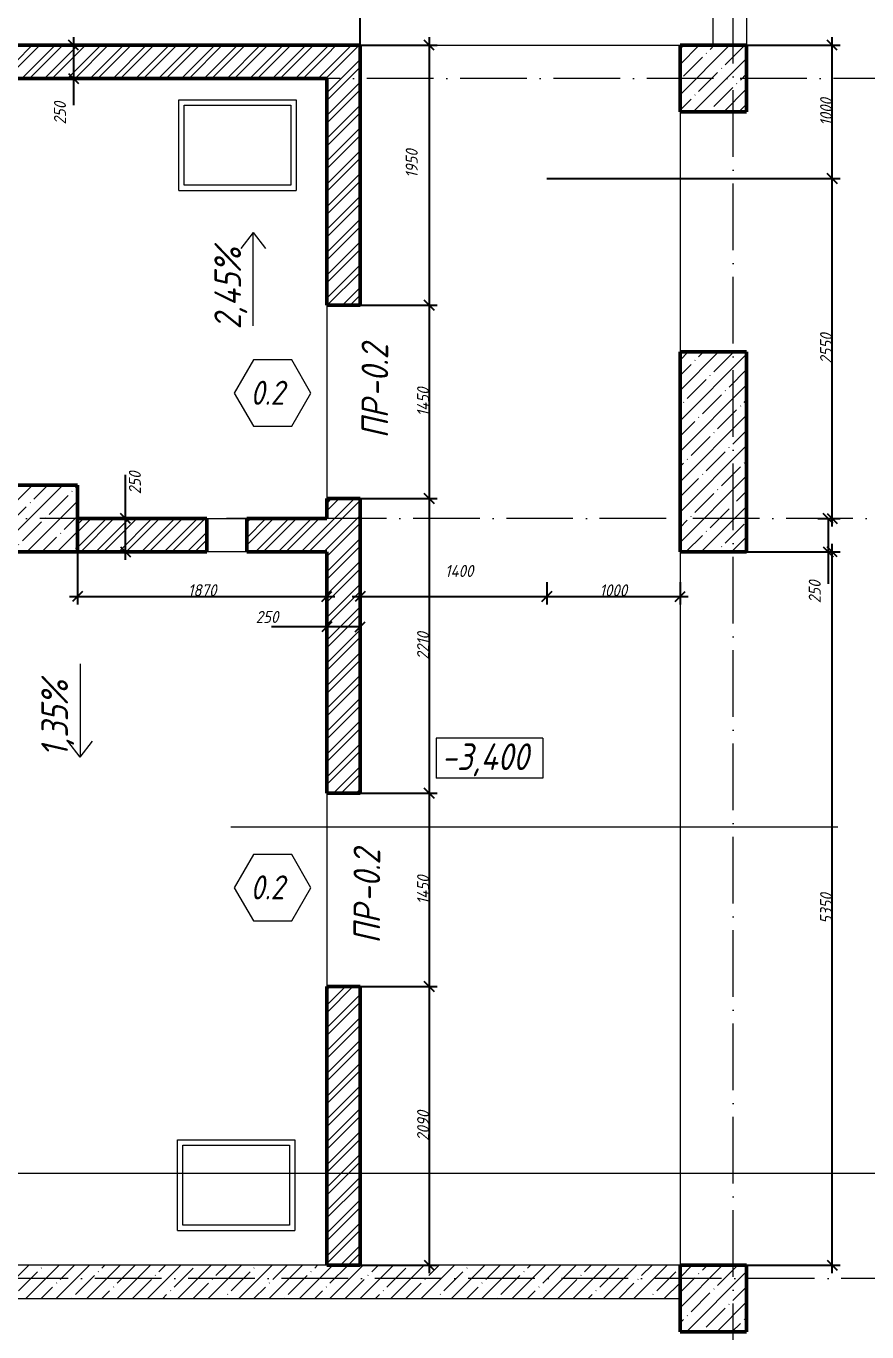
# Model space of a CAD drawing. Header units: millimetres. Extents: x -606178 to 312196, y -19338 to 632709.
# Drawn here: x -599924 to -593615, y 518975 to 528769 of the extents above; entities that cross this region are included whole.
import ezdxf

# ---------------------------------------------------------------- set-up
doc = ezdxf.new("R2010")
doc.units = ezdxf.units.MM
doc.linetypes.add('50_200_ШТРИХ_1Т_ш5_п1_п1_', pattern=[700, 500, -100, 0, -100])
for name, color, linetype, lineweight in [('A-____-____-DIMS', 7, 'Continuous', 9), ('A-DETL-GENF-OTLN-2', 7, 'Continuous', 5), ('A-DOOR-____-IDEN', 7, 'Continuous', 9), ('A-FLOR-____-OTLN', 7, 'Continuous', 9), ('A-GENM-____-IDEN', 7, 'Continuous', 9), ('A-WALL-____-MCUT-1', 7, 'Continuous', 9), ('A-WALL-____-MCUT-2', 7, 'Continuous', 50), ('A-WALL-____-OTLN', 7, 'Continuous', 9), ('A-WALL-____-PATT-1', 7, 'Continuous', 9), ('G-____-____-DIMS', 7, 'Continuous', 9), ('S-COLS-____-MCUT', 7, 'Continuous', 50), ('S-COLS-____-OTLN', 7, 'Continuous', 9), ('S-GRID-____-OTLN-1', 7, '50_200_ШТРИХ_1Т_ш5_п1_п1_', 9)]:
    doc.layers.add(name, color=color, linetype=linetype, lineweight=lineweight)
for name, color, linetype, lineweight, true_color in [('A-DETL-GENF-OTLN-3', 9, 'Continuous', 9, 0x808080), ('A-WALL-____-OTLN-1', 7, 'Continuous', 9, 0x800000), ('A-WALL-____-PATT-2', 7, 'Continuous', 9, 0x787878), ('G-____-____-SYMB-1', 9, 'Continuous', 9, 0x808080)]:
    doc.layers.add(name, color=color, linetype=linetype, lineweight=lineweight, true_color=true_color)
doc.styles.add('ISOCPEUR_I_2', font='isocpeui.ttf', dxfattribs={"width": 0.85, "height": 2.3})
doc.styles.add('ISOCPEUR_I_3', font='isocpeui.ttf', dxfattribs={"width": 0.85, "height": 2.2})
doc.styles.add('ISOCPEUR_I_4', font='isocpeui.ttf', dxfattribs={"width": 0.85, "height": 2})
doc.styles.add('ISOCPEUR_I_7', font='isocpeui.ttf', dxfattribs={"width": 0.9, "height": 90})
doc.dimstyles.new('ISO-1_8_0_9К_СРЕДНИЙ_Кладочные', dxfattribs={"dimscale": 304.8, "dimtxt": 89.638306, "dimasz": 0.246063, "dimexe": 0.19685, "dimexo": 0, "dimgap": 0, "dimtad": 1, "dimdec": 3, "dimrnd": 0.001, "dimdsep": 46, "dimtxsty": 'ISOCPEUR_I_7', "dimblk1": 'OBLIQUE', "dimblk2": 'OBLIQUE', "dimsah": 1, "dimcen": 0.09, "dimdle": 0.19685, "dimazin": 0, "dimtfac": 1, "dimtdec": 4, "dimtix": 1, "dimtmove": 2, "dimatfit": 3, "dimfxl": 1, "dimtvp": 1, "dimtolj": 1, "dimtzin": 0, "dimarcsym": 2})
doc.dimstyles.new('ISO-1_8_0_9К_СРЕДНИЙ_Кладочные_1', dxfattribs={"dimscale": 304.8, "dimtxt": 89.638306, "dimasz": 0.246063, "dimexe": 0.19685, "dimexo": 0, "dimgap": 0, "dimtad": 1, "dimdec": 3, "dimrnd": 0.001, "dimdsep": 46, "dimtxsty": 'ISOCPEUR_I_7', "dimblk1": 'OBLIQUE', "dimblk2": 'OBLIQUE', "dimsah": 1, "dimcen": 0.09, "dimdle": 0.19685, "dimazin": 0, "dimtfac": 1, "dimtdec": 4, "dimtix": 1, "dimtmove": 0, "dimatfit": 3, "dimfxl": 1, "dimtvp": 1, "dimtolj": 1, "dimtzin": 0, "dimarcsym": 2})
doc.dimstyles.new('ISO-1_8_0_9К_СРЕДНИЙ_Кладочные_2', dxfattribs={"dimscale": 304.8, "dimtxt": 89.638306, "dimasz": 0.246063, "dimexe": 0.19685, "dimexo": 0, "dimgap": 0, "dimtad": 1, "dimdec": 3, "dimrnd": 0.001, "dimdsep": 46, "dimtxsty": 'ISOCPEUR_I_7', "dimblk1": 'OBLIQUE', "dimblk2": 'OBLIQUE', "dimsah": 1, "dimcen": 0.09, "dimdle": 0.19685, "dimazin": 0, "dimtfac": 1, "dimtdec": 4, "dimtix": 1, "dimtmove": 1, "dimatfit": 3, "dimfxl": 1, "dimtvp": 1, "dimtolj": 1, "dimtzin": 0, "dimarcsym": 2})
pattern_1 = [(45, (-600067.05, 451794.26), (-85.53659, 85.53659), []), (45, (-600010.02, 451794.26), (-85.53659, 85.53659), [])]

# ---------------------------------------------------------------- blocks, each defined once
blk = doc.blocks.new('BSC_Колонна _Прямоугольная - 500х500-V16-АР1_Кладочный план подвала в осях 1-64_Ю-ЯЯ')
at = {"layer": 'S-COLS-____-OTLN'}
h = blk.add_hatch(dxfattribs=at)
h.set_pattern_fill('FP_22', color=256, style=0, pattern_type=2)
h.set_pattern_definition([(45, (-5300, -67431.04), (-114.04925, 114.04925), []), (45, (-5185.95, -67431.04), (-114.04925, 114.04925), [201.613, -40.323, 3.353, -36.97])])
h.paths.add_polyline_path([(-250, -250), (250, -250), (250, 250), (-250, 250)], flags=0)
at = {"layer": 'S-COLS-____-MCUT'}
for p, q in [((250, 250), (-250, 250)), ((-250, 250), (-250, -250)), ((250, -250), (250, 250)), ((-250, -250), (250, -250))]:
    blk.add_line(p, q, dxfattribs=at)
blk = doc.blocks.new('BSC_Колонна _Прямоугольная - 500х500-V19-АР1_Кладочный план подвала в осях 1-64_Ю-ЯЯ')
at = {"layer": 'S-COLS-____-OTLN'}
h = blk.add_hatch(dxfattribs=at)
h.set_pattern_fill('FP_25', color=256, style=0, pattern_type=2)
h.set_pattern_definition([(45, (-5300, -76581.04), (-114.04925, 114.04925), []), (45, (-5185.95, -76581.04), (-114.04925, 114.04925), [201.613, -40.323, 3.353, -36.97])])
h.paths.add_polyline_path([(-250, -250), (250, -250), (250, 250), (-250, 250)], flags=0)
at = {"layer": 'S-COLS-____-MCUT'}
for p, q in [((250, 250), (-250, 250)), ((-250, 250), (-250, -250)), ((250, -250), (250, 250)), ((-250, -250), (250, -250))]:
    blk.add_line(p, q, dxfattribs=at)
blk = doc.blocks.new('BSC_Колонна _Прямоугольная - 500х1500-25984399-АР1_Кладочный план подвала в осях 1-64_Ю-ЯЯ')
at = {"layer": 'S-COLS-____-OTLN'}
h = blk.add_hatch(dxfattribs=at)
h.set_pattern_fill('FP_186', color=256, style=0, pattern_type=2)
h.set_pattern_definition([(45, (-5300, -73781.04), (-114.04925, 114.04925), []), (45, (-5185.95, -73781.04), (-114.04925, 114.04925), [201.613, -40.323, 3.353, -36.97])])
h.paths.add_polyline_path([(-250, -750), (250, -750), (250, 750), (-250, 750), (-250, -411.9)], flags=0)
at = {"layer": 'S-COLS-____-MCUT'}
for p, q in [((250, 750), (-250, 750)), ((-250, 750), (-250, -750)), ((250, -750), (250, 750)), ((-250, -750), (250, -750))]:
    blk.add_line(p, q, dxfattribs=at)
blk = doc.blocks.new('BSC_Колонна _Прямоугольная - 500х500-V177-АР1_Кладочный план подвала в осях 1-64_Ю-ЯЯ')
at = {"layer": 'S-COLS-____-OTLN'}
h = blk.add_hatch(dxfattribs=at)
h.set_pattern_fill('FP_196', color=256, style=0, pattern_type=2)
h.set_pattern_definition([(45, (-280, -73281.04), (-114.04925, 114.04925), []), (45, (-165.95, -73281.04), (-114.04925, 114.04925), [201.613, -40.323, 3.353, -36.97])])
h.paths.add_polyline_path([(-250, -250), (250, -250), (250, 250), (-250, 250), (-250, 88.1)], flags=0)
at = {"layer": 'S-COLS-____-MCUT'}
for p, q in [((250, 250), (-250, 250)), ((-250, 250), (-250, -250)), ((250, -250), (250, 250)), ((-250, -250), (250, -250))]:
    blk.add_line(p, q, dxfattribs=at)
blk = doc.blocks.new('DET_L_Имитация разреза_ISO2-5 - Верх-35541914-АР1_Кладочный план подвала в осях 1-64_Ю-ЯЯ')
at = {"layer": 'A-DETL-GENF-OTLN-3'}
blk.add_line((143.1, 0), (4696.9, 0), dxfattribs=at)
blk = doc.blocks.new('Высотные отметки - 9_5х3_5_h_-17668430-АР1_Кладочный план подвала в осях 1-64_Ю-ЯЯ')
at = {"layer": 'G-____-____-DIMS'}
for p, q in [((-4, 3), (-4, 0)), ((4, 3), (-4, 3)), ((4, 3), (4, 0)), ((4, 0), (-4, 0))]:
    blk.add_line(p, q, dxfattribs=at)
blk = doc.blocks.new('_Oblique')
at = {"color": 0, "linetype": 'ByBlock', "lineweight": -2}
blk.add_line((-0.5, -0.5), (0.5, 0.5), dxfattribs=at)
blk = doc.blocks.new('*D3823')
at = {"layer": 'A-____-____-DIMS', "color": 0, "lineweight": -2, "transparency": 16777216}
for p, q in [((-599537, 524825.3), (-599537, 524432.1)), ((-597667, 524598.2), (-597667, 524432.1)), ((-599597, 524492.1), (-597607, 524492.1))]:
    blk.add_line(p, q, dxfattribs=at)
at = {"layer": 'Defpoints', "color": 0, "transparency": 16777216}
for p in [(-599537, 524825.3), (-597667, 524598.2), (-597667, 524492.1)]:
    blk.add_point(p, dxfattribs=at)
at = {"layer": 'A-____-____-DIMS', "color": 0, "lineweight": -2, "transparency": 16777216, "xscale": 75, "yscale": 75, "zscale": 75, "rotation": 180}
blk.add_blockref('_Oblique', (-599537, 524492.1), dxfattribs=at)
at = {"layer": 'A-____-____-DIMS', "color": 0, "lineweight": -2, "transparency": 16777216, "xscale": 75, "yscale": 75, "zscale": 75}
blk.add_blockref('_Oblique', (-597667, 524492.1), dxfattribs=at)
at = {"layer": 'A-____-____-DIMS', "color": 0, "transparency": 16777216, "insert": (-598602, 524537.7), "char_height": 90, "width": 504.733, "attachment_point": 5, "style": 'ISOCPEUR_I_7'}
blk.add_mtext('\\A1;1870', dxfattribs=at)
blk = doc.blocks.new('*D3824')
at = {"layer": 'A-____-____-DIMS', "color": 0, "lineweight": -2, "transparency": 16777216}
for p, q in [((-597667, 524598.2), (-597667, 524202.4)), ((-597417, 524598.2), (-597417, 524202.4)), ((-597667, 524262.4), (-598081.3, 524262.4)), ((-597417, 524262.4), (-597727, 524262.4))]:
    blk.add_line(p, q, dxfattribs=at)
at = {"layer": 'Defpoints', "color": 0, "transparency": 16777216}
for p in [(-597667, 524598.2), (-597417, 524598.2), (-597417, 524262.4)]:
    blk.add_point(p, dxfattribs=at)
at = {"layer": 'A-____-____-DIMS', "color": 0, "lineweight": -2, "transparency": 16777216, "xscale": 75, "yscale": 75, "zscale": 75, "rotation": 180}
blk.add_blockref('_Oblique', (-597667, 524262.4), dxfattribs=at)
at = {"layer": 'A-____-____-DIMS', "color": 0, "lineweight": -2, "transparency": 16777216, "xscale": 75, "yscale": 75, "zscale": 75}
blk.add_blockref('_Oblique', (-597417, 524262.4), dxfattribs=at)
at = {"layer": 'A-____-____-DIMS', "color": 0, "transparency": 16777216, "insert": (-598200, 524382.4), "char_height": 90, "width": 409.578, "attachment_point": 1, "line_spacing_factor": 1.149209, "style": 'ISOCPEUR_I_7'}
blk.add_mtext('\\A1;250', dxfattribs=at)
blk = doc.blocks.new('*D3825')
at = {"layer": 'A-____-____-DIMS', "color": 0, "lineweight": -2, "transparency": 16777216}
for p, q in [((-597417, 524598.2), (-597417, 524432.1)), ((-596017, 524598.2), (-596017, 524432.1)), ((-597477, 524492.1), (-595957, 524492.1))]:
    blk.add_line(p, q, dxfattribs=at)
at = {"layer": 'Defpoints', "color": 0, "transparency": 16777216}
for p in [(-597417, 524598.2), (-596017, 524598.2), (-596017, 524492.1)]:
    blk.add_point(p, dxfattribs=at)
at = {"layer": 'A-____-____-DIMS', "color": 0, "lineweight": -2, "transparency": 16777216, "xscale": 75, "yscale": 75, "zscale": 75, "rotation": 180}
blk.add_blockref('_Oblique', (-597417, 524492.1), dxfattribs=at)
at = {"layer": 'A-____-____-DIMS', "color": 0, "lineweight": -2, "transparency": 16777216, "xscale": 75, "yscale": 75, "zscale": 75}
blk.add_blockref('_Oblique', (-596017, 524492.1), dxfattribs=at)
at = {"layer": 'A-____-____-DIMS', "color": 0, "transparency": 16777216, "insert": (-596779.8, 524727.2), "char_height": 90, "width": 521.281, "attachment_point": 1, "line_spacing_factor": 1.149209, "style": 'ISOCPEUR_I_7'}
blk.add_mtext('\\A1;1400', dxfattribs=at)
blk = doc.blocks.new('*D3826')
at = {"layer": 'A-____-____-DIMS', "color": 0, "lineweight": -2, "transparency": 16777216}
for p, q in [((-596017, 524598.2), (-596017, 524432.1)), ((-595017, 524598.2), (-595017, 524432.1)), ((-596077, 524492.1), (-594957, 524492.1))]:
    blk.add_line(p, q, dxfattribs=at)
at = {"layer": 'Defpoints', "color": 0, "transparency": 16777216}
for p in [(-596017, 524598.2), (-595017, 524598.2), (-595017, 524492.1)]:
    blk.add_point(p, dxfattribs=at)
at = {"layer": 'A-____-____-DIMS', "color": 0, "lineweight": -2, "transparency": 16777216, "xscale": 75, "yscale": 75, "zscale": 75, "rotation": 180}
blk.add_blockref('_Oblique', (-596017, 524492.1), dxfattribs=at)
at = {"layer": 'A-____-____-DIMS', "color": 0, "lineweight": -2, "transparency": 16777216, "xscale": 75, "yscale": 75, "zscale": 75}
blk.add_blockref('_Oblique', (-595017, 524492.1), dxfattribs=at)
at = {"layer": 'A-____-____-DIMS', "color": 0, "transparency": 16777216, "insert": (-595517, 524537.1), "char_height": 90, "width": 504.733, "attachment_point": 5, "style": 'ISOCPEUR_I_7'}
blk.add_mtext('\\A1;1000', dxfattribs=at)
blk = doc.blocks.new('*D3827')
at = {"layer": 'A-____-____-DIMS', "color": 0, "lineweight": -2, "transparency": 16777216}
for p, q in [((-593876, 519415.3), (-593876, 524885.3)), ((-594517, 524825.3), (-593816, 524825.3)), ((-595017, 519475.3), (-593816, 519475.3))]:
    blk.add_line(p, q, dxfattribs=at)
at = {"layer": 'Defpoints', "color": 0, "transparency": 16777216}
for p in [(-594517, 524825.3), (-593876, 524825.3), (-595017, 519475.3)]:
    blk.add_point(p, dxfattribs=at)
at = {"layer": 'A-____-____-DIMS', "color": 0, "lineweight": -2, "transparency": 16777216, "xscale": 75, "yscale": 75, "zscale": 75}
for p, rotation in [((-593876, 524825.3), 90), ((-593876, 519475.3), 270)]:
    blk.add_blockref('_Oblique', p, dxfattribs=dict(at, rotation=rotation))
at = {"layer": 'A-____-____-DIMS', "color": 0, "transparency": 16777216, "insert": (-593921, 522150.3), "char_height": 90, "width": 546.104, "attachment_point": 5, "rotation": 90, "style": 'ISOCPEUR_I_7'}
blk.add_mtext('\\A1;5350', dxfattribs=at)
blk = doc.blocks.new('*D3828')
at = {"layer": 'A-____-____-DIMS', "color": 0, "lineweight": -2, "transparency": 16777216}
for p, q in [((-593982.1, 525075.3), (-593845.1, 525075.3)), ((-593905.1, 525075.3), (-593905.1, 524765.3)), ((-594517, 524825.3), (-593845.1, 524825.3)), ((-593905.1, 524825.3), (-593905.1, 524585.8))]:
    blk.add_line(p, q, dxfattribs=at)
at = {"layer": 'Defpoints', "color": 0, "transparency": 16777216}
for p in [(-593982.1, 525075.3), (-593905.1, 525075.3), (-594517, 524825.3)]:
    blk.add_point(p, dxfattribs=at)
at = {"layer": 'A-____-____-DIMS', "color": 0, "lineweight": -2, "transparency": 16777216, "xscale": 75, "yscale": 75, "zscale": 75}
for p, rotation in [((-593905.1, 525075.3), 90), ((-593905.1, 524825.3), 270)]:
    blk.add_blockref('_Oblique', p, dxfattribs=dict(at, rotation=rotation))
at = {"layer": 'A-____-____-DIMS', "color": 0, "transparency": 16777216, "insert": (-594051.2, 524441), "char_height": 90, "width": 409.578, "attachment_point": 1, "rotation": 90, "line_spacing_factor": 1.149209, "style": 'ISOCPEUR_I_7'}
blk.add_mtext('\\A1;250', dxfattribs=at)
blk = doc.blocks.new('*D3829')
at = {"layer": 'A-____-____-DIMS', "color": 0, "lineweight": -2, "transparency": 16777216}
for p, q in [((-596017, 527625.3), (-593816, 527625.3)), ((-593876, 525015.3), (-593876, 527685.3)), ((-593982.1, 525075.3), (-593816, 525075.3))]:
    blk.add_line(p, q, dxfattribs=at)
at = {"layer": 'Defpoints', "color": 0, "transparency": 16777216}
for p in [(-596017, 527625.3), (-593876, 527625.3), (-593982.1, 525075.3)]:
    blk.add_point(p, dxfattribs=at)
at = {"layer": 'A-____-____-DIMS', "color": 0, "lineweight": -2, "transparency": 16777216, "xscale": 75, "yscale": 75, "zscale": 75}
for p, rotation in [((-593876, 527625.3), 90), ((-593876, 525075.3), 270)]:
    blk.add_blockref('_Oblique', p, dxfattribs=dict(at, rotation=rotation))
at = {"layer": 'A-____-____-DIMS', "color": 0, "transparency": 16777216, "insert": (-593921, 526350.3), "char_height": 90, "width": 546.104, "attachment_point": 5, "rotation": 90, "style": 'ISOCPEUR_I_7'}
blk.add_mtext('\\A1;2550', dxfattribs=at)
blk = doc.blocks.new('*D3830')
at = {"layer": 'A-____-____-DIMS', "color": 0, "lineweight": -2, "transparency": 16777216}
for p, q in [((-593876, 527565.3), (-593876, 528685.3)), ((-594767, 528625.3), (-593816, 528625.3)), ((-596017, 527625.3), (-593816, 527625.3))]:
    blk.add_line(p, q, dxfattribs=at)
at = {"layer": 'Defpoints', "color": 0, "transparency": 16777216}
for p in [(-594767, 528625.3), (-593876, 528625.3), (-596017, 527625.3)]:
    blk.add_point(p, dxfattribs=at)
at = {"layer": 'A-____-____-DIMS', "color": 0, "lineweight": -2, "transparency": 16777216, "xscale": 75, "yscale": 75, "zscale": 75}
for p, rotation in [((-593876, 528625.3), 90), ((-593876, 527625.3), 270)]:
    blk.add_blockref('_Oblique', p, dxfattribs=dict(at, rotation=rotation))
at = {"layer": 'A-____-____-DIMS', "color": 0, "transparency": 16777216, "insert": (-593921, 528125.3), "char_height": 90, "width": 504.733, "attachment_point": 5, "rotation": 90, "style": 'ISOCPEUR_I_7'}
blk.add_mtext('\\A1;1000', dxfattribs=at)
blk = doc.blocks.new('Марка проема - марка проема-27336095-АР1_Кладочный план подвала в осях 1-64_Ю-ЯЯ')
at = {"layer": 'A-DOOR-____-IDEN'}
for p, q in [((-1.439, 0.159), (-2.877, -2.333)), ((1.439, 0.159), (-1.439, 0.159)), ((2.877, -2.333), (1.439, 0.159)), ((-2.877, -2.333), (-1.439, -4.825)), ((1.439, -4.825), (2.877, -2.333)), ((-1.439, -4.825), (1.439, -4.825))]:
    blk.add_line(p, q, dxfattribs=at)
blk = doc.blocks.new('*D3831')
at = {"layer": 'A-____-____-DIMS', "color": 0, "lineweight": -2, "transparency": 16777216}
for p, q in [((-602017, 528625.3), (-602017, 529084.2)), ((-597417, 528625.3), (-597417, 529084.2)), ((-602077, 529024.2), (-597357, 529024.2))]:
    blk.add_line(p, q, dxfattribs=at)
at = {"layer": 'Defpoints', "color": 0, "transparency": 16777216}
for p in [(-597417, 529024.2), (-602017, 528625.3), (-597417, 528625.3)]:
    blk.add_point(p, dxfattribs=at)
at = {"layer": 'A-____-____-DIMS', "color": 0, "lineweight": -2, "transparency": 16777216, "xscale": 75, "yscale": 75, "zscale": 75, "rotation": 180}
blk.add_blockref('_Oblique', (-602017, 529024.2), dxfattribs=at)
at = {"layer": 'A-____-____-DIMS', "color": 0, "lineweight": -2, "transparency": 16777216, "xscale": 75, "yscale": 75, "zscale": 75}
blk.add_blockref('_Oblique', (-597417, 529024.2), dxfattribs=at)
at = {"layer": 'A-____-____-DIMS', "color": 0, "transparency": 16777216, "insert": (-599717, 529069.2), "char_height": 90, "width": 562.653, "attachment_point": 5, "style": 'ISOCPEUR_I_7'}
blk.add_mtext('\\A1;4600', dxfattribs=at)
blk = doc.blocks.new('*D3832')
at = {"layer": 'A-____-____-DIMS', "color": 0, "lineweight": -2, "transparency": 16777216}
for p, q in [((-596900, 528685.3), (-596900, 526615.3)), ((-597417, 528625.3), (-596840, 528625.3)), ((-597523.8, 526675.3), (-596840, 526675.3))]:
    blk.add_line(p, q, dxfattribs=at)
at = {"layer": 'Defpoints', "color": 0, "transparency": 16777216}
for p in [(-597417, 528625.3), (-597523.8, 526675.3), (-596900, 526675.3)]:
    blk.add_point(p, dxfattribs=at)
at = {"layer": 'A-____-____-DIMS', "color": 0, "lineweight": -2, "transparency": 16777216, "xscale": 75, "yscale": 75, "zscale": 75}
for p, rotation in [((-596900, 528625.3), 90), ((-596900, 526675.3), 270)]:
    blk.add_blockref('_Oblique', p, dxfattribs=dict(at, rotation=rotation))
at = {"layer": 'A-____-____-DIMS', "color": 0, "transparency": 16777216, "insert": (-597075.2, 527630.4), "char_height": 90, "width": 504.733, "attachment_point": 1, "rotation": 90, "line_spacing_factor": 1.149209, "style": 'ISOCPEUR_I_7'}
blk.add_mtext('\\A1;1950', dxfattribs=at)
blk = doc.blocks.new('*D3833')
at = {"layer": 'A-____-____-DIMS', "color": 0, "lineweight": -2, "transparency": 16777216}
for p, q in [((-596900, 526735.3), (-596900, 525165.3)), ((-597523.8, 526675.3), (-596840, 526675.3)), ((-597523.8, 525225.3), (-596840, 525225.3))]:
    blk.add_line(p, q, dxfattribs=at)
at = {"layer": 'Defpoints', "color": 0, "transparency": 16777216}
for p in [(-597523.8, 526675.3), (-597523.8, 525225.3), (-596900, 525225.3)]:
    blk.add_point(p, dxfattribs=at)
at = {"layer": 'A-____-____-DIMS', "color": 0, "lineweight": -2, "transparency": 16777216, "xscale": 75, "yscale": 75, "zscale": 75}
for p, rotation in [((-596900, 526675.3), 90), ((-596900, 525225.3), 270)]:
    blk.add_blockref('_Oblique', p, dxfattribs=dict(at, rotation=rotation))
at = {"layer": 'A-____-____-DIMS', "color": 0, "transparency": 16777216, "insert": (-596945, 525950.3), "char_height": 90, "width": 521.281, "attachment_point": 5, "rotation": 90, "style": 'ISOCPEUR_I_7'}
blk.add_mtext('\\A1;1450', dxfattribs=at)
blk = doc.blocks.new('*D3834')
at = {"layer": 'A-____-____-DIMS', "color": 0, "lineweight": -2, "transparency": 16777216}
for p, q in [((-596900, 525285.3), (-596900, 522955.3)), ((-597523.8, 525225.3), (-596840, 525225.3)), ((-597523.8, 523015.3), (-596840, 523015.3))]:
    blk.add_line(p, q, dxfattribs=at)
at = {"layer": 'Defpoints', "color": 0, "transparency": 16777216}
for p in [(-597523.8, 525225.3), (-597523.8, 523015.3), (-596900, 523015.3)]:
    blk.add_point(p, dxfattribs=at)
at = {"layer": 'A-____-____-DIMS', "color": 0, "lineweight": -2, "transparency": 16777216, "xscale": 75, "yscale": 75, "zscale": 75}
for p, rotation in [((-596900, 525225.3), 90), ((-596900, 523015.3), 270)]:
    blk.add_blockref('_Oblique', p, dxfattribs=dict(at, rotation=rotation))
at = {"layer": 'A-____-____-DIMS', "color": 0, "transparency": 16777216, "insert": (-596945, 524120.3), "char_height": 90, "width": 504.733, "attachment_point": 5, "rotation": 90, "style": 'ISOCPEUR_I_7'}
blk.add_mtext('\\A1;2210', dxfattribs=at)
blk = doc.blocks.new('*D3835')
at = {"layer": 'A-____-____-DIMS', "color": 0, "lineweight": -2, "transparency": 16777216}
for p, q in [((-597523.8, 523015.3), (-596840, 523015.3)), ((-596900, 523075.3), (-596900, 521505.3)), ((-597523.8, 521565.3), (-596840, 521565.3))]:
    blk.add_line(p, q, dxfattribs=at)
at = {"layer": 'Defpoints', "color": 0, "transparency": 16777216}
for p in [(-597523.8, 523015.3), (-597523.8, 521565.3), (-596900, 521565.3)]:
    blk.add_point(p, dxfattribs=at)
at = {"layer": 'A-____-____-DIMS', "color": 0, "lineweight": -2, "transparency": 16777216, "xscale": 75, "yscale": 75, "zscale": 75}
for p, rotation in [((-596900, 523015.3), 90), ((-596900, 521565.3), 270)]:
    blk.add_blockref('_Oblique', p, dxfattribs=dict(at, rotation=rotation))
at = {"layer": 'A-____-____-DIMS', "color": 0, "transparency": 16777216, "insert": (-596945, 522290.3), "char_height": 90, "width": 521.281, "attachment_point": 5, "rotation": 90, "style": 'ISOCPEUR_I_7'}
blk.add_mtext('\\A1;1450', dxfattribs=at)
blk = doc.blocks.new('*D3836')
at = {"layer": 'A-____-____-DIMS', "color": 0, "lineweight": -2, "transparency": 16777216}
for p, q in [((-597523.8, 521565.3), (-596840, 521565.3)), ((-596900, 521625.3), (-596900, 519415.3)), ((-597417, 519475.3), (-596840, 519475.3))]:
    blk.add_line(p, q, dxfattribs=at)
at = {"layer": 'Defpoints', "color": 0, "transparency": 16777216}
for p in [(-597523.8, 521565.3), (-597417, 519475.3), (-596900, 519475.3)]:
    blk.add_point(p, dxfattribs=at)
at = {"layer": 'A-____-____-DIMS', "color": 0, "lineweight": -2, "transparency": 16777216, "xscale": 75, "yscale": 75, "zscale": 75}
for p, rotation in [((-596900, 521565.3), 90), ((-596900, 519475.3), 270)]:
    blk.add_blockref('_Oblique', p, dxfattribs=dict(at, rotation=rotation))
at = {"layer": 'A-____-____-DIMS', "color": 0, "transparency": 16777216, "insert": (-596945, 520520.3), "char_height": 90, "width": 546.104, "attachment_point": 5, "rotation": 90, "style": 'ISOCPEUR_I_7'}
blk.add_mtext('\\A1;2090', dxfattribs=at)
blk = doc.blocks.new('*D3855')
at = {"layer": 'A-____-____-DIMS', "color": 0, "lineweight": -2, "transparency": 16777216}
for p, q in [((-599568.3, 528685.3), (-599568.3, 528375.3)), ((-599433.1, 528625.3), (-599628.3, 528625.3)), ((-599433.1, 528375.3), (-599628.3, 528375.3)), ((-599568.3, 528375.3), (-599568.3, 528176.2))]:
    blk.add_line(p, q, dxfattribs=at)
at = {"layer": 'Defpoints', "color": 0, "transparency": 16777216}
for p in [(-599433.1, 528625.3), (-599568.3, 528375.3), (-599433.1, 528375.3)]:
    blk.add_point(p, dxfattribs=at)
at = {"layer": 'A-____-____-DIMS', "color": 0, "lineweight": -2, "transparency": 16777216, "xscale": 75, "yscale": 75, "zscale": 75}
for p, rotation in [((-599568.3, 528625.3), 90), ((-599568.3, 528375.3), 270)]:
    blk.add_blockref('_Oblique', p, dxfattribs=dict(at, rotation=rotation))
at = {"layer": 'A-____-____-DIMS', "color": 0, "transparency": 16777216, "insert": (-599714.3, 528031.4), "char_height": 90, "width": 409.578, "attachment_point": 1, "rotation": 90, "line_spacing_factor": 1.149209, "style": 'ISOCPEUR_I_7'}
blk.add_mtext('\\A1;250', dxfattribs=at)
blk = doc.blocks.new('*D3856')
at = {"layer": 'A-____-____-DIMS', "color": 0, "lineweight": -2, "transparency": 16777216}
for p, q in [((-599178.4, 525075.3), (-599178.4, 525403.3)), ((-599083.2, 525075.3), (-599238.4, 525075.3)), ((-599178.4, 524765.3), (-599178.4, 525075.3)), ((-599083.2, 524825.3), (-599238.4, 524825.3))]:
    blk.add_line(p, q, dxfattribs=at)
at = {"layer": 'Defpoints', "color": 0, "transparency": 16777216}
for p in [(-599178.4, 525075.3), (-599083.2, 525075.3), (-599083.2, 524825.3)]:
    blk.add_point(p, dxfattribs=at)
at = {"layer": 'A-____-____-DIMS', "color": 0, "lineweight": -2, "transparency": 16777216, "xscale": 75, "yscale": 75, "zscale": 75}
for p, rotation in [((-599178.4, 525075.3), 90), ((-599178.4, 524825.3), 270)]:
    blk.add_blockref('_Oblique', p, dxfattribs=dict(at, rotation=rotation))
at = {"layer": 'A-____-____-DIMS', "color": 0, "transparency": 16777216, "insert": (-599152.3, 525258.5), "char_height": 90, "width": 409.578, "attachment_point": 1, "rotation": 90, "line_spacing_factor": 1.149209, "style": 'ISOCPEUR_I_7'}
blk.add_mtext('\\A1;250', dxfattribs=at)

msp = doc.modelspace()

# ---------------------------------------------------------------- hatches: boundary and pattern name
at = {"layer": 'A-WALL-____-PATT-1'}
h = msp.add_hatch(dxfattribs=at)
h.set_pattern_fill('FP_1', color=256, style=0, pattern_type=2)
h.set_pattern_definition([(45, (-600067.05, 451794.26), (-114.04925, 114.04925), []), (45, (-599953, 451794.26), (-114.04925, 114.04925), [201.612, -40.322, 3.353, -36.97])])
h.paths.add_polyline_path([(-600081.1339, 519225.3011), (-595017.047, 519225.3011), (-595017.047, 519475.3011), (-602017.047, 519475.3011), (-602017.047, 519225.3011)], flags=0)
at = {"layer": 'A-WALL-____-PATT-2'}
h = msp.add_hatch(dxfattribs=at)
h.set_pattern_fill('FP_53', color=256, style=0, pattern_type=2)
h.set_pattern_definition(pattern_1)
h.paths.add_polyline_path([(-602017.047, 528375.3011), (-597667.047, 528375.3011), (-597667.047, 528625.3011), (-602017.047, 528625.3011)], flags=0)
h = msp.add_hatch(dxfattribs=at)
h.set_pattern_fill('FP_53', color=256, style=0, pattern_type=2)
h.set_pattern_definition(pattern_1)
h.paths.add_polyline_path([(-597417.047, 519475.3011), (-597417.047, 521565.3011), (-597667.047, 521565.3011), (-597667.047, 519475.3011)], flags=0)
h.paths.add_polyline_path([(-597417.047, 523015.3011), (-597417.047, 525225.3011), (-597667.047, 525225.3011), (-597667.047, 523015.3011)], flags=0)
h.paths.add_polyline_path([(-597417.047, 526675.3011), (-597417.047, 528625.3011), (-597667.047, 528625.3011), (-597667.047, 526675.3011)], flags=0)
h = msp.add_hatch(dxfattribs=at)
h.set_pattern_fill('FP_53', color=256, style=0, pattern_type=2)
h.set_pattern_definition(pattern_1)
h.paths.add_polyline_path([(-597667.047, 524825.3011), (-597667.047, 525075.3011), (-598267.047, 525075.3011), (-598267.047, 524825.3011)], flags=0)
h.paths.add_polyline_path([(-598567.047, 524825.3011), (-598567.047, 525075.3011), (-599537.047, 525075.3011), (-599537.047, 524825.3011)], flags=0)

# ---------------------------------------------------------------- linework, layer by layer
at = {"layer": 'A-FLOR-____-OTLN'}
for p, q in [((-597417.047, 528625.3011), (-595017.047, 528625.3011)), ((-598777.047, 528215.3011), (-597897.047, 528215.3011)), ((-598777.047, 527535.3011), (-598777.047, 528215.3011)), ((-597897.047, 528215.3011), (-597897.047, 527535.3011)), ((-598737.047, 528175.3011), (-597937.047, 528175.3011)), ((-598737.047, 527575.3011), (-598737.047, 528175.3011)), ((-597937.047, 528175.3011), (-597937.047, 527575.3011)), ((-595017.047, 528125.3011), (-595017.047, 526325.3011)), ((-598777.047, 527535.3011), (-597897.047, 527535.3011)), ((-597937.047, 527575.3011), (-598737.047, 527575.3011)), ((-597667.047, 526675.3011), (-597667.047, 525225.3011)), ((-595017.047, 524825.3011), (-595017.047, 519475.3011)), ((-597667.047, 523015.3011), (-597667.047, 521565.3011)), ((-598787.047, 520415.3011), (-597907.047, 520415.3011)), ((-598787.047, 519735.3011), (-598787.047, 520415.3011)), ((-598747.047, 520375.3011), (-597947.047, 520375.3011)), ((-598747.047, 519775.3011), (-598747.047, 520375.3011)), ((-597947.047, 520375.3011), (-597947.047, 519775.3011)), ((-597907.047, 520415.3011), (-597907.047, 519735.3011)), ((-597947.047, 519775.3011), (-598747.047, 519775.3011)), ((-598787.047, 519735.3011), (-597907.047, 519735.3011))]:
    msp.add_line(p, q, dxfattribs=at)
at = {"layer": 'A-WALL-____-MCUT-1'}
for p, q in [((-595017.047, 519475.3011), (-602017.047, 519475.3011)), ((-602017.047, 519225.3011), (-595017.047, 519225.3011))]:
    msp.add_line(p, q, dxfattribs=at)
at = {"layer": 'A-WALL-____-MCUT-2'}
for p, q in [((-597417.047, 528625.3011), (-602017.047, 528625.3011)), ((-597417.047, 526675.3011), (-597417.047, 528625.3011)), ((-602017.047, 528375.3011), (-597667.047, 528375.3011)), ((-597667.047, 528375.3011), (-597667.047, 526675.3011)), ((-597667.047, 526675.3011), (-597417.047, 526675.3011)), ((-597667.047, 525225.3011), (-597667.047, 525075.3011)), ((-597417.047, 525225.3011), (-597667.047, 525225.3011)), ((-597417.047, 523015.3011), (-597417.047, 525225.3011)), ((-598567.047, 525075.3011), (-599537.047, 525075.3011)), ((-598567.047, 524825.3011), (-598567.047, 525075.3011)), ((-597667.047, 525075.3011), (-598267.047, 525075.3011)), ((-598267.047, 525075.3011), (-598267.047, 524825.3011)), ((-599537.047, 524825.3011), (-598567.047, 524825.3011)), ((-598267.047, 524825.3011), (-597667.047, 524825.3011)), ((-597667.047, 524825.3011), (-597667.047, 523015.3011)), ((-597667.047, 523015.3011), (-597417.047, 523015.3011)), ((-597667.047, 521565.3011), (-597667.047, 519475.3011)), ((-597417.047, 521565.3011), (-597667.047, 521565.3011)), ((-597417.047, 519475.3011), (-597417.047, 521565.3011)), ((-597667.047, 519475.3011), (-597417.047, 519475.3011))]:
    msp.add_line(p, q, dxfattribs=at)
at = {"layer": 'A-WALL-____-OTLN'}
for p, q in [((-594767.047, 528625.3011), (-594767.047, 530125.3011)), ((-594517.047, 530125.3011), (-594517.047, 528625.3011))]:
    msp.add_line(p, q, dxfattribs=at)
at = {"layer": 'A-WALL-____-OTLN-1'}
for p, q in [((-598567.047, 525075.3011), (-598267.047, 525075.3011)), ((-598267.047, 524825.3011), (-598567.047, 524825.3011))]:
    msp.add_line(p, q, dxfattribs=at)
at = {"layer": 'G-____-____-DIMS'}
for p, q in [((-598219.4792, 527222.3296), (-598311.5585, 527102.3296)), ((-598219.4792, 527222.3296), (-598127.4, 527102.3296)), ((-598219.4792, 526522.3296), (-598219.4792, 527222.3296)), ((-599518.0045, 523984.9564), (-599518.0045, 523284.9564)), ((-599518.0045, 523284.9564), (-599610.0837, 523404.9564)), ((-599518.0045, 523284.9564), (-599425.9252, 523404.9564))]:
    msp.add_line(p, q, dxfattribs=at)
at = {"layer": 'G-____-____-SYMB-1'}
msp.add_line((-605002.6203, 520165.3011), (-495695.6357, 520165.3011), dxfattribs=at)
at = {"layer": 'S-GRID-____-OTLN-1'}
for p, q in [((-594617.047, 504685.847), (-594617.047, 542687.1106)), ((-567462.047, 528375.3011), (-604735.8172, 528375.3011)), ((-575517.047, 525075.3011), (-604735.8172, 525075.3011)), ((-495992.6403, 519375.3011), (-604735.8172, 519375.3011))]:
    msp.add_line(p, q, dxfattribs=at)

# ---------------------------------------------------------------- block references
at = {"layer": 'A-DETL-GENF-OTLN-2'}
msp.add_blockref('DET_L_Имитация разреза_ISO2-5 - Верх-35541914-АР1_Кладочный план подвала в осях 1-64_Ю-ЯЯ', (-598529.3902, 522763.2916), dxfattribs=at)
at = {"layer": 'A-DOOR-____-IDEN', "xscale": 99.99999999999993, "yscale": 99.99999999999993, "zscale": 99.99999999999993}
for p in [(-598073.7518, 526250.3011), (-598073.7518, 522540.3011)]:
    msp.add_blockref('Марка проема - марка проема-27336095-АР1_Кладочный план подвала в осях 1-64_Ю-ЯЯ', p, dxfattribs=at)
at = {"layer": 'G-____-____-DIMS', "xscale": 99.99999999999993, "yscale": 99.99999999999993, "zscale": 99.99999999999993}
msp.add_blockref('Высотные отметки - 9_5х3_5_h_-17668430-АР1_Кладочный план подвала в осях 1-64_Ю-ЯЯ', (-596445.6453, 523127.7564), dxfattribs=at)
at = {"layer": 'S-COLS-____-OTLN'}
for name, p in [('BSC_Колонна _Прямоугольная - 500х500-V19-АР1_Кладочный план подвала в осях 1-64_Ю-ЯЯ', (-594767.047, 528375.3011)), ('BSC_Колонна _Прямоугольная - 500х1500-25984399-АР1_Кладочный план подвала в осях 1-64_Ю-ЯЯ', (-594767.047, 525575.3011)), ('BSC_Колонна _Прямоугольная - 500х500-V177-АР1_Кладочный план подвала в осях 1-64_Ю-ЯЯ', (-599787.047, 525075.3011)), ('BSC_Колонна _Прямоугольная - 500х500-V16-АР1_Кладочный план подвала в осях 1-64_Ю-ЯЯ', (-594767.047, 519225.3011))]:
    msp.add_blockref(name, p, dxfattribs=at)

# ---------------------------------------------------------------- texts
at = {"layer": 'A-DOOR-____-IDEN', "char_height": 180, "width": 353.544187, "attachment_point": 1, "style": 'ISOCPEUR_I_4'}
for insert in [(-598239.5409, 526109.1207), (-598239.5409, 522399.1207)]:
    msp.add_mtext('0.2', dxfattribs=dict(at, insert=insert))
at = {"layer": 'A-GENM-____-IDEN', "char_height": 200, "attachment_point": 1, "rotation": 90, "style": 'ISOCPEUR_I_2'}
for s, insert, width in [('-0.2', (-597406.6707, 525986.857), 548.35425), ('ПР', (-597406.6707, 525677.2945), 375.18975), ('-0.2', (-597466.6707, 522197.6504), 548.35425), ('ПР', (-597466.6707, 521888.0879), 375.18975)]:
    msp.add_mtext(s, dxfattribs=dict(at, insert=insert, width=width))
at = {"layer": 'G-____-____-DIMS', "char_height": 200, "attachment_point": 1, "rotation": 90, "line_spacing_factor": 1.149209, "style": 'ISOCPEUR_I_3'}
for s, insert, width in [('2,45%', (-598510.7704, 526494.8652), 905.914521), ('1,35%', (-599809.2956, 523288.3664), 831.815972)]:
    msp.add_mtext(s, dxfattribs=dict(at, insert=insert, width=width))
at = {"layer": 'G-____-____-DIMS', "insert": (-596806.1785, 523389.0476), "char_height": 200, "width": 865.279833, "attachment_point": 1, "line_spacing_factor": 1.149209, "style": 'ISOCPEUR_I_2'}
msp.add_mtext('-3,400', dxfattribs=at)

# ---------------------------------------------------------------- dimensions: what is measured, and where the dimension line sits
at = {"layer": 'A-____-____-DIMS'}
for base, p1, p2, override, picture, middle in [((-597417.047, 529024.2467), (-602017.047, 528625.3011), (-597417.047, 528625.3011), {"dimtxt": 400, "dimpost": '<>', "dimfxl": 4600}, '*D3831', (-599717.047, 529069.2467)), ((-597667.047, 524492.0876), (-599537.047, 524825.3011), (-597667.047, 524598.1536), {"dimtxt": 400, "dimpost": '<>', "dimfxl": 1883.745207}, '*D3823', (-598602.047, 524537.6671)), ((-595017.047, 524492.0876), (-596017.047, 524598.1536), (-595017.047, 524598.1536), {"dimtxt": 400, "dimpost": '<>', "dimfxl": 1000}, '*D3826', (-595517.047, 524537.0876))]:
    dim = msp.add_linear_dim(base=base, p1=p1, p2=p2, dimstyle='ISO-1_8_0_9К_СРЕДНИЙ_Кладочные', override=override, dxfattribs=at)
    dim.commit()
    dim.dimension.update_dxf_attribs({"geometry": picture, "text_midpoint": middle})
for base, p1, p2, dimstyle, override, picture, middle in [((-599568.2602, 528375.3011), (-599433.0639, 528625.3011), (-599433.0639, 528375.3011), 'ISO-1_8_0_9К_СРЕДНИЙ_Кладочные_1', {"dimtxt": 400, "dimpost": '<>', "dimfxl": 250}, '*D3855', (-599654.292, 528176.1668)), ((-596900, 526675.3011), (-597417.047, 528625.3011), (-597523.7771, 526675.3011), 'ISO-1_8_0_9К_СРЕДНИЙ_Кладочные_2', {"dimtxt": 400, "dimpost": '<>', "dimfxl": 1952.91867}, '*D3832', (-597015.1621, 527882.7694)), ((-599178.3752, 525075.3011), (-599083.2473, 524825.3011), (-599083.2473, 525075.3011), 'ISO-1_8_0_9К_СРЕДНИЙ_Кладочные_1', {"dimtxt": 400, "dimpost": '<>', "dimfxl": 250}, '*D3856', (-599092.3434, 525403.3007)), ((-593905.1239, 525075.3011), (-594517.047, 524825.3011), (-593982.0597, 525075.3011), 'ISO-1_8_0_9К_СРЕДНИЙ_Кладочные_1', {"dimtxt": 400, "dimpost": '<>', "dimfxl": 590.517867}, '*D3828', (-593991.1557, 524585.7549))]:
    dim = msp.add_linear_dim(base=base, p1=p1, p2=p2, angle=90, dimstyle=dimstyle, override=override, dxfattribs=at)
    dim.commit()
    dim.dimension.update_dxf_attribs({"geometry": picture, "text_midpoint": middle, "dimtype": 160, "text_rotation": 90})
for base, p1, p2, override, picture, middle in [((-593875.9937, 528625.3011), (-596017.047, 527625.3011), (-594767.047, 528625.3011), {"dimtxt": 400, "dimpost": '<>', "dimfxl": 1600.781059}, '*D3830', (-593920.9937, 528125.3011)), ((-593875.9937, 527625.3011), (-593982.0597, 525075.3011), (-596017.047, 527625.3011), {"dimtxt": 400, "dimpost": '<>', "dimfxl": 3262.464266}, '*D3829', (-593920.9937, 526350.3011)), ((-596900, 525225.3011), (-597523.7771, 526675.3011), (-597523.7771, 525225.3011), {"dimtxt": 400, "dimpost": '<>', "dimfxl": 1450}, '*D3833', (-596945, 525950.3011)), ((-596900, 523015.3011), (-597523.7771, 525225.3011), (-597523.7771, 523015.3011), {"dimtxt": 400, "dimpost": '<>', "dimfxl": 2210}, '*D3834', (-596945, 524120.3011)), ((-593875.9937, 524825.3011), (-595017.047, 519475.3011), (-594517.047, 524825.3011), {"dimtxt": 400, "dimpost": '<>', "dimfxl": 5373.313689}, '*D3827', (-593920.9937, 522150.3011)), ((-596900, 521565.3011), (-597523.7771, 523015.3011), (-597523.7771, 521565.3011), {"dimtxt": 400, "dimpost": '<>', "dimfxl": 1450}, '*D3835', (-596945, 522290.3011)), ((-596900, 519475.3011), (-597523.7771, 521565.3011), (-597417.047, 519475.3011), {"dimtxt": 400, "dimpost": '<>', "dimfxl": 2092.723424}, '*D3836', (-596945, 520520.3011))]:
    dim = msp.add_linear_dim(base=base, p1=p1, p2=p2, angle=90, dimstyle='ISO-1_8_0_9К_СРЕДНИЙ_Кладочные', override=override, dxfattribs=at)
    dim.commit()
    dim.dimension.update_dxf_attribs({"geometry": picture, "text_midpoint": middle})
for base, p1, p2, dimstyle, override, picture, middle in [((-596017.047, 524492.0876), (-597417.047, 524598.1536), (-596017.047, 524598.1536), 'ISO-1_8_0_9К_СРЕДНИЙ_Кладочные_2', {"dimtxt": 400, "dimpost": '<>', "dimfxl": 1400}, '*D3825', (-596519.122, 524607.2496)), ((-597417.047, 524262.4104), (-597667.047, 524598.1536), (-597417.047, 524598.1536), 'ISO-1_8_0_9К_СРЕДНИЙ_Кладочные_1', {"dimtxt": 400, "dimpost": '<>', "dimfxl": 250}, '*D3824', (-597995.2338, 524262.4104))]:
    dim = msp.add_linear_dim(base=base, p1=p1, p2=p2, dimstyle=dimstyle, override=override, dxfattribs=at)
    dim.commit()
    dim.dimension.update_dxf_attribs({"geometry": picture, "text_midpoint": middle, "dimtype": 160})

doc.saveas('drawing.dxf')
